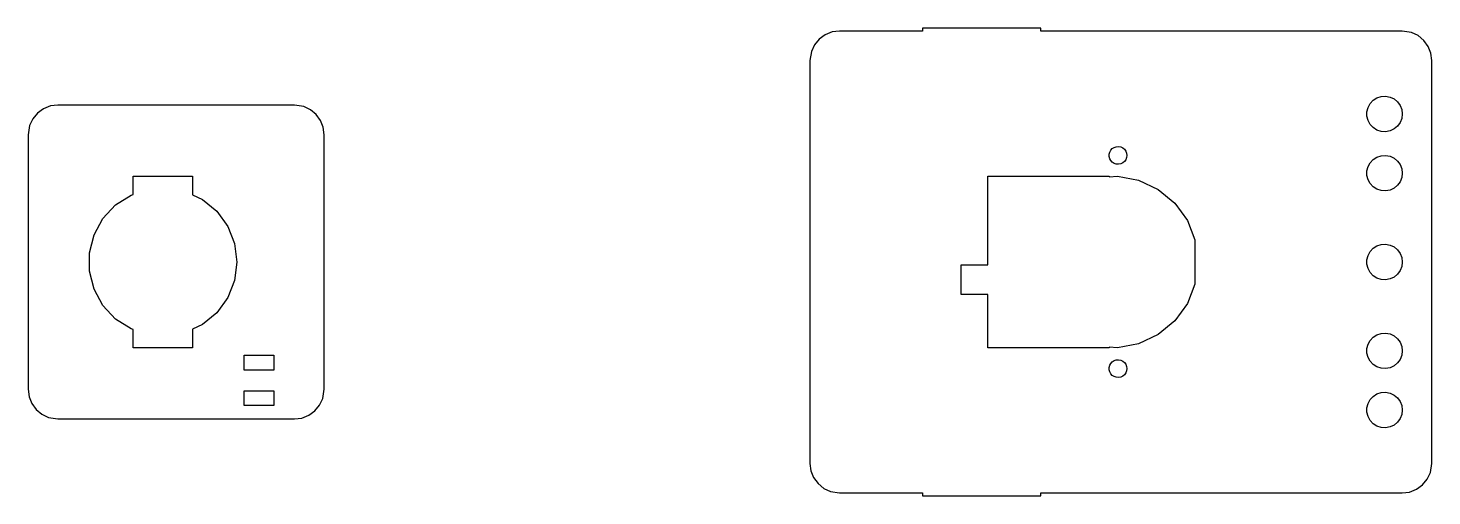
# Model space of a CAD drawing. Header units: metres. Extents: x -89 to 1818, y -40 to 40.
# Drawn here: x 1581 to 1818, y -39.5 to 39.5 of the extents above.
import ezdxf

# ---------------------------------------------------------------- set-up
doc = ezdxf.new("R2010")
doc.units = ezdxf.units.M

msp = doc.modelspace()

# ---------------------------------------------------------------- linework, layer by layer
for p, q in [((1715.59, 38.3815), (1714.58, 37.6448)), ((1716.76, 38.8429), (1715.59, 38.3815)), ((1718, 39), (1716.76, 38.8429)), ((1732, 39), (1718, 39)), ((1752, 39.5), (1732, 39.5)), ((1732, 39.5), (1732, 39)), ((1752, 39), (1752, 39.5)), ((1813, 39), (1752, 39)), ((1814.55, 38.7553), (1813, 39)), ((1815.68, 38.2216), (1814.55, 38.7553)), ((1816.64, 37.4227), (1815.68, 38.2216)), ((1713.78, 36.6791), (1713.24, 35.5451)), ((1714.58, 37.6448), (1713.78, 36.6791)), ((1817.38, 36.4088), (1816.64, 37.4227)), ((1817.84, 35.2435), (1817.38, 36.4088)), ((1713.24, 35.5451), (1713, 34)), ((1713, 34), (1713, -34)), ((1818, 34), (1817.84, 35.2435)), ((1818, -34), (1818, 34)), ((1584.76, 26.3429), (1583.59, 25.8815)), ((1586, 26.5), (1584.76, 26.3429)), ((1626, 26.5), (1586, 26.5)), ((1627.55, 26.2553), (1626, 26.5)), ((1628.68, 25.7216), (1627.55, 26.2553)), ((1807.02, 25.376), (1807.21, 26.1044)), ((1807.21, 26.1044), (1807.57, 26.7634)), ((1807.57, 26.7634), (1808.09, 27.3115)), ((1808.09, 27.3115), (1808.72, 27.7145)), ((1808.72, 27.7145), (1809.44, 27.9469)), ((1809.44, 27.9469), (1810.19, 27.9941)), ((1810.19, 27.9941), (1810.93, 27.8532)), ((1810.93, 27.8532), (1811.61, 27.533)), ((1811.61, 27.533), (1812.19, 27.0536)), ((1812.19, 27.0536), (1812.63, 26.4453)), ((1812.63, 26.4453), (1812.91, 25.7461)), ((1581.78, 24.1791), (1581.24, 23.0451)), ((1582.58, 25.1448), (1581.78, 24.1791)), ((1583.59, 25.8815), (1582.58, 25.1448)), ((1629.64, 24.9227), (1628.68, 25.7216)), ((1630.38, 23.9088), (1629.64, 24.9227)), ((1630.84, 22.7435), (1630.38, 23.9088)), ((1807.02, 24.624), (1807.02, 25.376)), ((1807.21, 23.8956), (1807.02, 24.624)), ((1807.57, 23.2366), (1807.21, 23.8956)), ((1812.91, 24.2539), (1812.63, 23.5547)), ((1812.91, 25.7461), (1813, 25)), ((1813, 25), (1812.91, 24.2539)), ((1581.24, 23.0451), (1581, 21.5)), ((1581, 21.5), (1581, -21.5)), ((1631, 21.5), (1630.84, 22.7435)), ((1631, -21.5), (1631, 21.5)), ((1808.09, 22.6884), (1807.57, 23.2366)), ((1808.72, 22.2855), (1808.09, 22.6884)), ((1809.44, 22.0531), (1808.72, 22.2855)), ((1810.19, 22.0059), (1809.44, 22.0531)), ((1810.93, 22.1468), (1810.19, 22.0059)), ((1811.61, 22.467), (1810.93, 22.1468)), ((1812.19, 22.9464), (1811.61, 22.467)), ((1812.63, 23.5547), (1812.19, 22.9464)), ((1763.79, 18.8817), (1764.04, 19.1558)), ((1764.04, 19.1558), (1764.36, 19.3572)), ((1764.36, 19.3572), (1764.72, 19.4734)), ((1764.72, 19.4734), (1765.09, 19.497)), ((1765.09, 19.497), (1765.46, 19.4266)), ((1765.46, 19.4266), (1765.8, 19.2665)), ((1765.8, 19.2665), (1766.09, 19.0268)), ((1766.09, 19.0268), (1766.31, 18.7226)), ((1763.51, 18.188), (1763.61, 18.5522)), ((1763.51, 17.812), (1763.51, 18.188)), ((1763.61, 17.4478), (1763.51, 17.812)), ((1763.61, 18.5522), (1763.79, 18.8817)), ((1763.79, 17.1183), (1763.61, 17.4478)), ((1764.04, 16.8442), (1763.79, 17.1183)), ((1764.36, 16.6427), (1764.04, 16.8442)), ((1764.72, 16.5266), (1764.36, 16.6427)), ((1765.8, 16.7335), (1765.46, 16.5734)), ((1766.09, 16.9732), (1765.8, 16.7335)), ((1766.31, 17.2774), (1766.09, 16.9732)), ((1766.31, 18.7226), (1766.45, 18.373)), ((1766.45, 17.627), (1766.31, 17.2774)), ((1766.45, 18.373), (1766.5, 18)), ((1766.5, 18), (1766.45, 17.627)), ((1807.21, 16.1044), (1807.57, 16.7634)), ((1807.57, 16.7634), (1808.09, 17.3115)), ((1808.09, 17.3115), (1808.72, 17.7145)), ((1808.72, 17.7145), (1809.44, 17.9469)), ((1809.44, 17.9469), (1810.19, 17.9941)), ((1810.19, 17.9941), (1810.93, 17.8532)), ((1810.93, 17.8532), (1811.61, 17.533)), ((1811.61, 17.533), (1812.19, 17.0536)), ((1812.19, 17.0536), (1812.63, 16.4453)), ((1598.75, 11.415), (1598.75, 14.5)), ((1598.75, 14.5), (1608.75, 14.5)), ((1608.75, 14.5), (1608.75, 11.353)), ((1743, -0.5), (1743, 14.5)), ((1743, 14.5), (1763.5, 14.5)), ((1763.5, 14.5), (1763.5, 14.3826)), ((1763.5, 14.3826), (1764.91, 14.4714)), ((1765.09, 16.503), (1764.72, 16.5266)), ((1764.91, 14.4714), (1768.48, 13.7903)), ((1765.46, 16.5734), (1765.09, 16.503)), ((1807.02, 15.376), (1807.21, 16.1044)), ((1807.02, 14.624), (1807.02, 15.376)), ((1807.21, 13.8956), (1807.02, 14.624)), ((1812.63, 16.4453), (1812.91, 15.7461)), ((1812.91, 14.2539), (1812.63, 13.5547)), ((1812.91, 15.7461), (1813, 15)), ((1813, 15), (1812.91, 14.2539)), ((1768.48, 13.7903), (1771.77, 12.2428)), ((1771.77, 12.2428), (1774.57, 9.92592)), ((1807.57, 13.2366), (1807.21, 13.8956)), ((1808.09, 12.6884), (1807.57, 13.2366)), ((1808.72, 12.2855), (1808.09, 12.6884)), ((1809.44, 12.0531), (1808.72, 12.2855)), ((1810.19, 12.0059), (1809.44, 12.0531)), ((1810.93, 12.1468), (1810.19, 12.0059)), ((1811.61, 12.467), (1810.93, 12.1468)), ((1812.19, 12.9464), (1811.61, 12.467)), ((1812.63, 13.5547), (1812.19, 12.9464)), ((1593.64, 7.34731), (1595.78, 9.63141)), ((1595.78, 9.63141), (1598.43, 11.3103)), ((1598.43, 11.3103), (1598.75, 11.415)), ((1608.75, 11.353), (1610.45, 10.5541)), ((1610.45, 10.5541), (1612.86, 8.55682)), ((1774.57, 9.92592), (1776.71, 6.98543)), ((1592.13, 4.60155), (1593.64, 7.34731)), ((1612.86, 8.55682), (1614.7, 6.02191)), ((1614.7, 6.02191), (1615.86, 3.10861)), ((1776.71, 6.98543), (1778, 3.71828)), ((1591.35, 1.56665), (1592.13, 4.60155)), ((1615.86, 3.10861), (1616.25, 0)), ((1778, 3.71828), (1778, -3.71828)), ((1808.09, 2.31154), (1808.72, 2.71448)), ((1808.72, 2.71448), (1809.44, 2.94685)), ((1809.44, 2.94685), (1810.19, 2.99408)), ((1810.19, 2.99408), (1810.93, 2.85316)), ((1810.93, 2.85316), (1811.61, 2.53297)), ((1811.61, 2.53297), (1812.19, 2.05363)), ((1591.35, -1.56665), (1591.35, 1.56665)), ((1616.25, 0), (1615.86, -3.10861)), ((1807.02, 0.37599), (1807.21, 1.10437)), ((1807.02, -0.37599), (1807.02, 0.37599)), ((1807.21, 1.10437), (1807.57, 1.76335)), ((1807.57, 1.76335), (1808.09, 2.31154)), ((1812.19, 2.05363), (1812.63, 1.44525)), ((1812.63, 1.44525), (1812.91, 0.74606)), ((1812.91, 0.74606), (1813, 0)), ((1813, 0), (1812.91, -0.74606)), ((1592.13, -4.60155), (1591.35, -1.56665)), ((1738.5, -5.5), (1738.5, -0.5)), ((1738.5, -0.5), (1743, -0.5)), ((1807.21, -1.10437), (1807.02, -0.37599)), ((1807.57, -1.76335), (1807.21, -1.10437)), ((1808.09, -2.31154), (1807.57, -1.76335)), ((1808.72, -2.71448), (1808.09, -2.31154)), ((1812.19, -2.05363), (1811.61, -2.53297)), ((1812.63, -1.44525), (1812.19, -2.05363)), ((1812.91, -0.74606), (1812.63, -1.44525)), ((1593.64, -7.34731), (1592.13, -4.60155)), ((1615.86, -3.10861), (1614.7, -6.02191)), ((1778, -3.71828), (1776.71, -6.98543)), ((1809.44, -2.94685), (1808.72, -2.71448)), ((1810.19, -2.99408), (1809.44, -2.94685)), ((1810.93, -2.85316), (1810.19, -2.99408)), ((1811.61, -2.53297), (1810.93, -2.85316)), ((1614.7, -6.02191), (1612.86, -8.55682)), ((1743, -5.5), (1738.5, -5.5)), ((1743, -14.5), (1743, -5.5)), ((1776.71, -6.98543), (1774.57, -9.92592)), ((1595.78, -9.63141), (1593.64, -7.34731)), ((1612.86, -8.55682), (1610.45, -10.5541)), ((1598.43, -11.3103), (1595.78, -9.63141)), ((1598.75, -11.415), (1598.43, -11.3103)), ((1598.75, -14.5), (1598.75, -11.415)), ((1610.45, -10.5541), (1608.75, -11.353)), ((1608.75, -11.353), (1608.75, -14.5)), ((1774.57, -9.92592), (1771.77, -12.2428)), ((1768.48, -13.7903), (1764.91, -14.4714)), ((1771.77, -12.2428), (1768.48, -13.7903)), ((1807.02, -14.624), (1807.21, -13.8956)), ((1807.21, -13.8956), (1807.57, -13.2366)), ((1807.57, -13.2366), (1808.09, -12.6884)), ((1808.09, -12.6884), (1808.72, -12.2855)), ((1808.72, -12.2855), (1809.44, -12.0531)), ((1809.44, -12.0531), (1810.19, -12.0059)), ((1810.19, -12.0059), (1810.93, -12.1468)), ((1810.93, -12.1468), (1811.61, -12.467)), ((1811.61, -12.467), (1812.19, -12.9464)), ((1812.19, -12.9464), (1812.63, -13.5547)), ((1812.63, -13.5547), (1812.91, -14.2539)), ((1608.75, -14.5), (1598.75, -14.5)), ((1617.5, -18.25), (1617.5, -15.75)), ((1617.5, -15.75), (1622.5, -15.75)), ((1622.5, -15.75), (1622.5, -18.25)), ((1763.5, -14.5), (1743, -14.5)), ((1764.91, -14.4714), (1763.5, -14.3826)), ((1763.5, -14.3826), (1763.5, -14.5)), ((1764.36, -16.6427), (1764.72, -16.5266)), ((1764.72, -16.5266), (1765.09, -16.503)), ((1765.09, -16.503), (1765.46, -16.5734)), ((1765.46, -16.5734), (1765.8, -16.7335)), ((1807.02, -15.376), (1807.02, -14.624)), ((1807.21, -16.1044), (1807.02, -15.376)), ((1807.57, -16.7634), (1807.21, -16.1044)), ((1812.63, -16.4453), (1812.19, -17.0536)), ((1812.91, -15.7461), (1812.63, -16.4453)), ((1812.91, -14.2539), (1813, -15)), ((1813, -15), (1812.91, -15.7461)), ((1622.5, -18.25), (1617.5, -18.25)), ((1763.51, -17.812), (1763.61, -17.4478)), ((1763.51, -18.188), (1763.51, -17.812)), ((1763.61, -18.5522), (1763.51, -18.188)), ((1763.61, -17.4478), (1763.79, -17.1183)), ((1763.79, -18.8817), (1763.61, -18.5522)), ((1763.79, -17.1183), (1764.04, -16.8442)), ((1764.04, -19.1558), (1763.79, -18.8817)), ((1764.04, -16.8442), (1764.36, -16.6427)), ((1765.8, -16.7335), (1766.09, -16.9732)), ((1766.09, -16.9732), (1766.31, -17.2774)), ((1766.31, -18.7226), (1766.09, -19.0268)), ((1766.31, -17.2774), (1766.45, -17.627)), ((1766.45, -18.373), (1766.31, -18.7226)), ((1766.45, -17.627), (1766.5, -18)), ((1766.5, -18), (1766.45, -18.373)), ((1808.09, -17.3115), (1807.57, -16.7634)), ((1808.72, -17.7145), (1808.09, -17.3115)), ((1809.44, -17.9469), (1808.72, -17.7145)), ((1810.19, -17.9941), (1809.44, -17.9469)), ((1810.93, -17.8532), (1810.19, -17.9941)), ((1811.61, -17.533), (1810.93, -17.8532)), ((1812.19, -17.0536), (1811.61, -17.533)), ((1764.36, -19.3572), (1764.04, -19.1558)), ((1764.72, -19.4734), (1764.36, -19.3572)), ((1765.09, -19.497), (1764.72, -19.4734)), ((1765.46, -19.4266), (1765.09, -19.497)), ((1765.8, -19.2665), (1765.46, -19.4266)), ((1766.09, -19.0268), (1765.8, -19.2665)), ((1581, -21.5), (1581.16, -22.7435)), ((1581.16, -22.7435), (1581.62, -23.9088)), ((1617.5, -24.25), (1617.5, -21.75)), ((1617.5, -21.75), (1622.5, -21.75)), ((1622.5, -21.75), (1622.5, -24.25)), ((1630.22, -24.1791), (1630.76, -23.0451)), ((1630.76, -23.0451), (1631, -21.5)), ((1807.21, -23.8956), (1807.57, -23.2366)), ((1807.57, -23.2366), (1808.09, -22.6884)), ((1808.09, -22.6884), (1808.72, -22.2855)), ((1808.72, -22.2855), (1809.44, -22.0531)), ((1809.44, -22.0531), (1810.19, -22.0059)), ((1810.19, -22.0059), (1810.93, -22.1468)), ((1810.93, -22.1468), (1811.61, -22.467)), ((1811.61, -22.467), (1812.19, -22.9464)), ((1812.19, -22.9464), (1812.63, -23.5547)), ((1812.63, -23.5547), (1812.91, -24.2539)), ((1581.62, -23.9088), (1582.36, -24.9227)), ((1582.36, -24.9227), (1583.32, -25.7216)), ((1583.32, -25.7216), (1584.45, -26.2553)), ((1622.5, -24.25), (1617.5, -24.25)), ((1627.24, -26.3429), (1628.41, -25.8815)), ((1628.41, -25.8815), (1629.42, -25.1448)), ((1629.42, -25.1448), (1630.22, -24.1791)), ((1807.02, -24.624), (1807.21, -23.8956)), ((1807.02, -25.376), (1807.02, -24.624)), ((1807.21, -26.1044), (1807.02, -25.376)), ((1812.91, -25.7461), (1812.63, -26.4453)), ((1812.91, -24.2539), (1813, -25)), ((1813, -25), (1812.91, -25.7461)), ((1584.45, -26.2553), (1586, -26.5)), ((1586, -26.5), (1626, -26.5)), ((1626, -26.5), (1627.24, -26.3429)), ((1807.57, -26.7634), (1807.21, -26.1044)), ((1808.09, -27.3115), (1807.57, -26.7634)), ((1808.72, -27.7145), (1808.09, -27.3115)), ((1809.44, -27.9469), (1808.72, -27.7145)), ((1810.19, -27.9941), (1809.44, -27.9469)), ((1810.93, -27.8532), (1810.19, -27.9941)), ((1811.61, -27.533), (1810.93, -27.8532)), ((1812.19, -27.0536), (1811.61, -27.533)), ((1812.63, -26.4453), (1812.19, -27.0536)), ((1713, -34), (1713.16, -35.2435)), ((1713.16, -35.2435), (1713.62, -36.4088)), ((1817.22, -36.6791), (1817.76, -35.5451)), ((1817.76, -35.5451), (1818, -34)), ((1713.62, -36.4088), (1714.36, -37.4227)), ((1714.36, -37.4227), (1715.32, -38.2216)), ((1815.41, -38.3815), (1816.42, -37.6448)), ((1816.42, -37.6448), (1817.22, -36.6791)), ((1715.32, -38.2216), (1716.45, -38.7553)), ((1716.45, -38.7553), (1718, -39)), ((1718, -39), (1732, -39)), ((1732, -39), (1732, -39.5)), ((1732, -39.5), (1752, -39.5)), ((1752, -39), (1813, -39)), ((1752, -39.5), (1752, -39)), ((1813, -39), (1814.24, -38.8429)), ((1814.24, -38.8429), (1815.41, -38.3815))]:
    msp.add_line(p, q)

doc.saveas('drawing.dxf')
